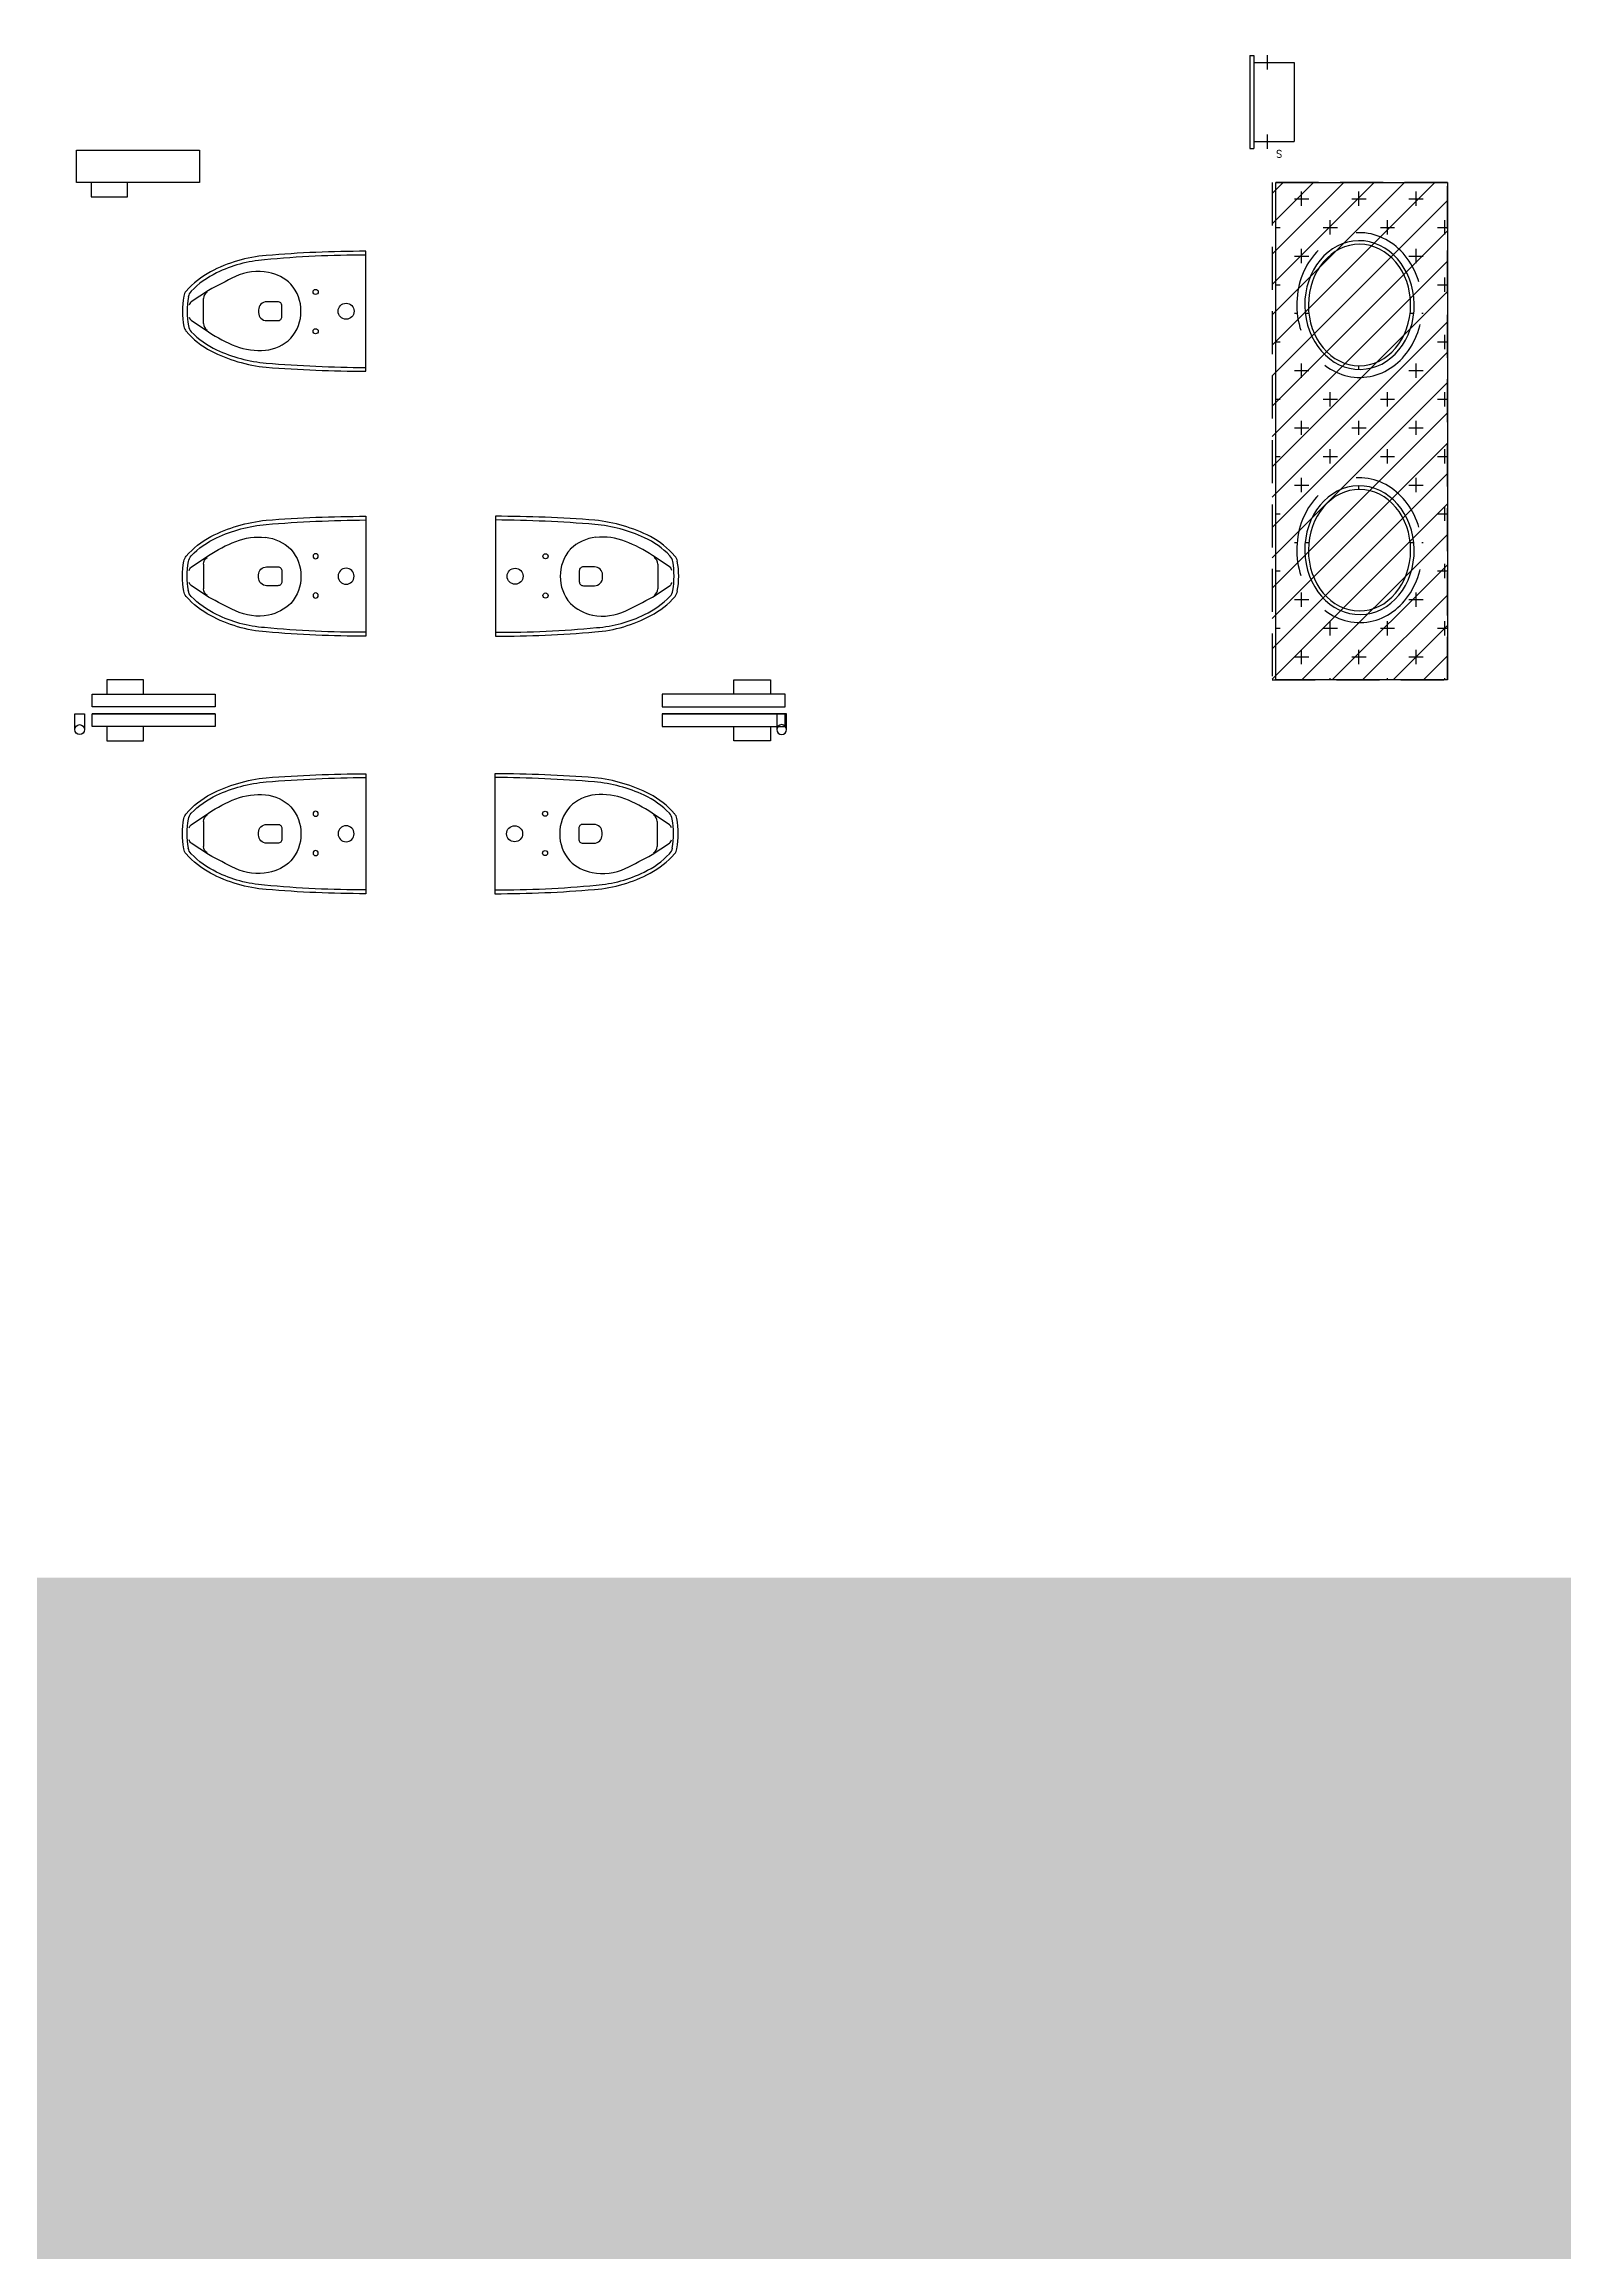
# Model space of a CAD drawing. Header units: inches. Extents: x 0 to 1627, y 1 to 1246.
# Drawn here: x 637.2 to 849.7, y 309.1 to 617.6 of the extents above; entities that cross this region are included whole.
import ezdxf

# ---------------------------------------------------------------- set-up
doc = ezdxf.new("R2010")
doc.units = ezdxf.units.IN
doc.header["$LTSCALE"] = 96
doc.header["$MEASUREMENT"] = 0
for name, pattern in [('CENTER2', [1.125, 0.75, -0.125, 0.125, -0.125]), ('HIDDEN', [0.375, 0.25, -0.125]), ('HIDDEN4', [0.09375, 0.0625, -0.03125])]:
    doc.linetypes.add(name, pattern=pattern)
for name, color, linetype in [('A-Flor-Case-Demo', 7, 'HIDDEN4'), ('A-Flor-Case-Neww', 3, 'Continuous'), ('A-Flor-Case-Patt', 1, 'Continuous'), ('A-Flor-Spcl', 6, 'Continuous'), ('detail', 4, 'Continuous'), ('dim', 1, 'Continuous')]:
    doc.layers.add(name, color=color, linetype=linetype)
doc.layers.add('P-Flor-FixtPfix', color=131, linetype='Continuous', lineweight=25)
doc.styles.add('DIM_S_8', font='simplex.shx', dxfattribs={"height": 1})

# ---------------------------------------------------------------- blocks, each defined once
blk = doc.blocks.new('K-4330')
for p, q in [((0, 8.38), (0, -8.38)), ((11.72, 0.74), (11.72, -0.76)), ((13.85, 1.31), (12.28, 1.31)), ((14.98, -0.18), (14.98, 0.19)), ((24.4, 1.25), (21.96, 2.88)), ((22.68, 1.69), (22.68, -1.78)), ((12.29, -1.32), (13.85, -1.32)), ((21.96, -2.91), (24.4, -1.31))]:
    blk.add_line(p, q)
for centre, radius in [((7, 2.79), 0.358), ((2.75, 0), 1.12), ((7, -2.7), 0.358)]:
    blk.add_circle(centre, radius)
for centre, radius, start, end in [((-0.63, -183.61), 191.99, 85.6595, 89.8129), ((-2.36, -199.08), 206.96, 85.4918, 89.3454), ((11.63, -14.24), 22.18, 63.1364, 84.1184), ((12.17, -13.14), 20.45, 64.9076, 85.1535), ((14.81, -0.01), 5.76, 138.8891, 221.1109), ((14.64, -0.52), 5.99, 95.8382, 134.1772), ((14.93, -3.37), 8.85, 68.6011, 95.8382), ((10.94, -13.56), 19.8, 56.1601, 68.6011), ((15.66, -5.68), 12.22, 44.4074, 64.8903), ((15.98, -5.05), 12.02, 40.761, 61.8362), ((12.28, 0.75), 0.56, 90, 180.535), ((13.86, 0.19), 1.11, 0, 90.5857), ((21.54, 1.69), 1.14, 0, 55.7536), ((22.84, 1.61), 2, 12.4978, 39.0597), ((23.92, 0.66), 0.757, 10.9251, 51.0236), ((12.69, 0.02), 12.27, 350.4841, 9.5159), ((24.09, 1.88), 1.36, 10.3332, 42.8161), ((14.58, 0.01), 11.04, 349.0024, 10.9976), ((12.28, -0.76), 0.56, 180, 270.5829), ((13.85, -0.19), 1.13, 270, 0.5296), ((-14.93, 64.05), 76.45, 295.7005, 298.856), ((15.76, 5.47), 11.96, 295.153, 316.1614), ((16.41, 4.76), 11.54, 297.3045, 318.9088), ((21.64, -1.78), 1.04, 300.9018, 360), ((23.43, -1.83), 1.38, 314.4952, 352.3555), ((24.07, -0.8), 0.599, 303.3554, 354.696), ((23.73, -1.8), 1.72, 323.3983, 350.1871), ((14.78, 0.63), 6.18, 225.8228, 258.905), ((15.01, 1.83), 7.4, 258.905, 295.7005), ((12.5, 11.53), 19.36, 274.1483, 298.3887), ((12.73, 11.22), 18.46, 274.3585, 296.0983), ((0.53, 132.95), 140.79, 269.7854, 275.545), ((0.15, 148.96), 157.34, 269.9445, 275.0138)]:
    blk.add_arc(centre, radius, start, end)
blk = doc.blocks.new('A$C601A6377')
blk.add_lwpolyline([(0.69, 1.38), (2.88, 1.38), (2.88, 0), (0.69, 0)])
blk.add_circle((0.69, 0.69), 0.691)
blk = doc.blocks.new('A$C3933347B')
for points in [[(0, 6.5), (17.19, 6.5), (17.19, 4.75), (0, 4.75)], [(0, 3.75), (17.19, 3.75), (17.19, 2), (0, 2)]]:
    blk.add_lwpolyline(points, close=True)
at = {"color": 0}
for points in [[(10.04, 8.5), (10.04, 6.5), (15.14, 6.5), (15.14, 8.5)], [(10.04, 2), (10.04, 0), (15.14, 0), (15.14, 2)]]:
    blk.add_lwpolyline(points, close=True, dxfattribs=at)
for points in [[(0, 4.75), (17.19, 4.75)], [(0, 3.75), (17.19, 3.75)]]:
    blk.add_lwpolyline(points, dxfattribs=at)
blk = doc.blocks.new('A$C45946127')
at = {"color": 0}
for points in [[(0, 6.5), (17.19, 6.5), (17.19, 2), (0, 2)], [(7.15, 0), (7.15, 2), (2.05, 2), (2.05, 0)]]:
    blk.add_lwpolyline(points, close=True, dxfattribs=at)

msp = doc.modelspace()

# ---------------------------------------------------------------- hatches: boundary and pattern name
h = msp.add_hatch(color=13)
h.dxf.hatch_style = 1
h.paths.add_polyline_path([(0, 1246.26), (1627.32, 1246.26), (1627.32, 0.67), (0, 0.67)])
h.paths.add_polyline_path([(523.44, 660.58), (851.53, 660.58), (851.53, 403.35), (523.44, 403.35)], flags=16)
at = {"layer": 'A-Flor-Case-Demo'}
h = msp.add_hatch(dxfattribs=at)
h.set_pattern_fill('ANSI31', color=256, scale=24)
h.paths.add_polyline_path([(833.38, 598.29), (808.88, 598.29), (808.88, 528.79), (833.38, 528.79)])
at = {"layer": 'A-Flor-Case-Patt'}
h = msp.add_hatch(dxfattribs=at)
h.set_pattern_fill('CROSS', color=256, scale=16, style=0)
h.paths.add_polyline_path([(833.38, 598.29), (809.38, 598.29), (809.38, 528.79), (833.38, 528.79)])
edge = h.paths.add_edge_path(flags=16)
edge.add_ellipse((821.09, 546.91), major_axis=(0.14, -10.11), ratio=0.867047, start_angle=66.695, end_angle=226.0798, ccw=False)
edge.add_ellipse((821.09, 546.91), major_axis=(0.14, -10.11), ratio=0.867047, start_angle=-88.1144, end_angle=66.695, ccw=False)
edge.add_ellipse((821.09, 546.91), major_axis=(0.14, -10.11), ratio=0.867047, start_angle=226.0798, end_angle=271.8856, ccw=False)
edge = h.paths.add_edge_path(flags=0)
edge.add_ellipse((821.09, 546.91), major_axis=(0.14, -8.99), ratio=0.850396, start_angle=65.6916, end_angle=226.1629, ccw=False)
edge.add_ellipse((821.09, 546.91), major_axis=(0.14, -8.99), ratio=0.850396, start_angle=34.9184, end_angle=65.6916, ccw=False)
edge.add_ellipse((821.09, 546.91), major_axis=(0.14, -8.99), ratio=0.850396, start_angle=29.9937, end_angle=34.9184, ccw=False)
edge.add_ellipse((821.09, 546.91), major_axis=(0.14, -8.99), ratio=0.850396, start_angle=4.5809, end_angle=29.9937, ccw=False)
edge.add_ellipse((821.09, 546.91), major_axis=(0.14, -8.99), ratio=0.850396, start_angle=-55.0741, end_angle=4.5809, ccw=False)
edge.add_ellipse((821.09, 546.91), major_axis=(0.14, -8.99), ratio=0.850396, start_angle=272.1161, end_angle=304.9259, ccw=False)
edge.add_ellipse((821.09, 546.91), major_axis=(0.14, -8.99), ratio=0.850396, start_angle=269.334, end_angle=272.1161, ccw=False)
edge.add_ellipse((821.09, 546.91), major_axis=(0.14, -8.99), ratio=0.850396, start_angle=226.1629, end_angle=269.334, ccw=False)
edge = h.paths.add_edge_path(flags=0)
edge.add_ellipse((821.09, 546.91), major_axis=(-0.03, -8.49), ratio=0.841577, start_angle=104.2377, end_angle=190.9284, ccw=False)
edge.add_ellipse((821.09, 546.91), major_axis=(-0.03, -8.49), ratio=0.841577, start_angle=67.4404, end_angle=104.2377, ccw=False)
edge.add_ellipse((821.09, 546.91), major_axis=(-0.03, -8.49), ratio=0.841577, start_angle=62.0323, end_angle=67.4404, ccw=False)
edge.add_ellipse((821.09, 546.91), major_axis=(-0.03, -8.49), ratio=0.841577, start_angle=31.9191, end_angle=62.0323, ccw=False)
edge.add_ellipse((821.09, 546.91), major_axis=(-0.03, -8.49), ratio=0.841577, start_angle=-86.5731, end_angle=31.9191, ccw=False)
edge.add_ellipse((821.09, 546.91), major_axis=(-0.03, -8.49), ratio=0.841577, start_angle=232.8356, end_angle=273.4269, ccw=False)
edge.add_ellipse((821.09, 546.91), major_axis=(-0.03, -8.49), ratio=0.841577, start_angle=225.4032, end_angle=232.8356, ccw=False)
edge.add_ellipse((821.09, 546.91), major_axis=(-0.03, -8.49), ratio=0.841577, start_angle=190.9284, end_angle=225.4032, ccw=False)
edge = h.paths.add_edge_path(flags=16)
edge.add_ellipse((821.09, 581.16), major_axis=(0.14, -10.11), ratio=0.867047, start_angle=0, end_angle=360, ccw=False)
edge = h.paths.add_edge_path(flags=0)
edge.add_ellipse((821.09, 581.16), major_axis=(0.14, -8.99), ratio=0.850396, start_angle=-11.3743, end_angle=171.6344, ccw=False)
edge.add_ellipse((821.09, 581.16), major_axis=(0.14, -8.99), ratio=0.850396, start_angle=280.2469, end_angle=348.6257, ccw=False)
edge.add_ellipse((821.09, 581.16), major_axis=(0.14, -8.99), ratio=0.850396, start_angle=226.6942, end_angle=280.2469, ccw=False)
edge.add_ellipse((821.09, 581.16), major_axis=(0.14, -8.99), ratio=0.850396, start_angle=171.6344, end_angle=226.6942, ccw=False)
edge = h.paths.add_edge_path(flags=0)
edge.add_ellipse((821.09, 581.16), major_axis=(-0.03, -8.49), ratio=0.841577, start_angle=-10.951, end_angle=26.5152, ccw=False)
edge.add_ellipse((821.09, 581.16), major_axis=(-0.03, -8.49), ratio=0.841577, start_angle=173.7869, end_angle=349.049, ccw=False)
edge.add_ellipse((821.09, 581.16), major_axis=(-0.03, -8.49), ratio=0.841577, start_angle=138.012, end_angle=173.7869, ccw=False)
edge.add_ellipse((821.09, 581.16), major_axis=(-0.03, -8.49), ratio=0.841577, start_angle=26.5152, end_angle=138.012, ccw=False)

# ---------------------------------------------------------------- linework, layer by layer
at = {"layer": 'A-Flor-Case-Demo'}
msp.add_lwpolyline([(833.38, 598.29), (808.88, 598.29), (808.88, 528.79), (833.38, 528.79)], close=True, dxfattribs=at)
at = {"layer": 'A-Flor-Case-Neww'}
msp.add_lwpolyline([(833.38, 528.79), (809.38, 528.79), (809.38, 598.29), (833.38, 598.29)], close=True, dxfattribs=at)
at = {"layer": 'DefPoints', "color": 0, "linetype": 'ByBlock'}
msp.add_point((814.63, 616.18), dxfattribs=at)
msp.add_point((814.63, 616.18), dxfattribs=at)
at = {"layer": 'detail', "linetype": 'CENTER2', "ltscale": 1.5}
for p, q in [((805.76, 616.04), (805.76, 603.04)), ((805.76, 616.04), (806.32, 616.04)), ((806.32, 616.04), (806.32, 603.04)), ((806.32, 615.07), (811.94, 615.07)), ((811.94, 615.07), (811.94, 604)), ((805.76, 603.04), (806.32, 603.04)), ((806.32, 604), (811.94, 604))]:
    msp.add_line(p, q, dxfattribs=at)
for points in [[(808.19, 616.07), (808.19, 614.07)], [(808.2, 605), (808.2, 603)]]:
    msp.add_lwpolyline(points, dxfattribs=at)
at = {"layer": 'P-Flor-FixtPfix', "linetype": 'HIDDEN', "ltscale": 0.5, "extrusion": (0, 0, -1)}
for centre in [(821.09, 581.16), (821.09, 546.91)]:
    msp.add_ellipse(centre, major_axis=(0.14, -10.11), ratio=0.867047, dxfattribs=at)
at = {"layer": 'P-Flor-FixtPfix', "extrusion": (0, 0, -1)}
for centre, major_axis, ratio in [((821.09, 581.16), (0.14, -8.99), 0.850396), ((821.09, 581.16), (-0.03, -8.49), 0.841577), ((821.09, 546.91), (0.14, -8.99), 0.850396), ((821.09, 546.91), (-0.03, -8.49), 0.841577)]:
    msp.add_ellipse(centre, major_axis=major_axis, ratio=ratio, dxfattribs=at)

# ---------------------------------------------------------------- block references
at = {"layer": 'A-Flor-Spcl'}
msp.add_blockref('A$C45946127', (641.76, 596.29), dxfattribs=at)
for name, p, rotation in [('A$C3933347B', (661.16, 528.79), 180), ('A$C601A6377', (642.89, 521.15), 90)]:
    msp.add_blockref(name, p, dxfattribs=dict(at, rotation=rotation))
at = {"layer": 'A-Flor-Spcl', "xscale": -1}
for name, p, rotation in [('A$C3933347B', (723.61, 528.79), 180), ('A$C601A6377', (739.63, 521.15), 270)]:
    msp.add_blockref(name, p, dxfattribs=dict(at, rotation=rotation))
at = {"layer": 'P-Flor-FixtPfix', "rotation": 180}
msp.add_blockref('K-4330', (682.19, 580.29), dxfattribs=at)
at = {"layer": 'P-Flor-FixtPfix', "xscale": -1}
for p in [(682.19, 543.27), (682.19, 507.29)]:
    msp.add_blockref('K-4330', p, dxfattribs=at)
at = {"layer": 'P-Flor-FixtPfix'}
for p in [(700.32, 543.27), (700.25, 507.29)]:
    msp.add_blockref('K-4330', p, dxfattribs=at)

# ---------------------------------------------------------------- texts
at = {"layer": 'dim', "linetype": 'Continuous', "style": 'DIM_S_8'}
msp.add_text('S', height=1, dxfattribs=at).set_placement((809.43, 601.78))

doc.saveas('drawing.dxf')
